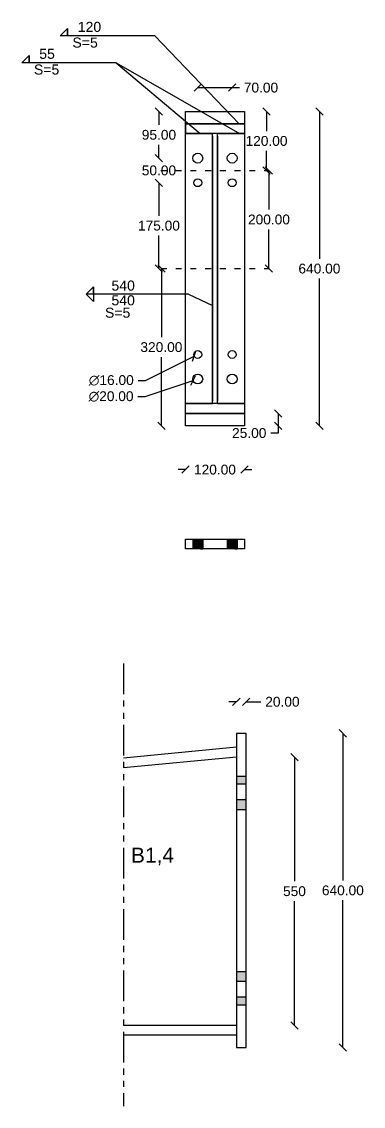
# Model space of a CAD drawing. Header units: inches. Extents: x -15 to 1885144, y -42615 to 866270.
# Drawn here: x 851747 to 852443, y 83253 to 85463 of the extents above; entities that cross this region are included whole.
import ezdxf

# ---------------------------------------------------------------- set-up
doc = ezdxf.new("R2010")
doc.units = ezdxf.units.IN
doc.header["$LTSCALE"] = 100
doc.header["$MEASUREMENT"] = 0
doc.linetypes.add('dash line', pattern=[30, 12, -18])
doc.linetypes.add('PHANTOM2', pattern=[1.25, 0.625, -0.125, 0.125, -0.125, 0.125, -0.125])
for name, color, linetype in [('bolt', 1, 'Continuous'), ('layout', 7, 'Continuous'), ('sections', 3, 'Continuous'), ('sections Dimensions', 6, 'Continuous'), ('text', 3, 'Continuous')]:
    doc.layers.add(name, color=color, linetype=linetype)
doc.layers.add('weld', color=2, linetype='Continuous', lineweight=35)
doc.styles.get("Standard").update_dxf_attribs({"font": 'arial.ttf'})
doc.dimstyles.new('connections', dxfattribs={"dimtxt": 20, "dimasz": 15, "dimexe": 0.0625, "dimexo": 0.0625, "dimgap": 10, "dimtad": 0, "dimtih": 1, "dimtoh": 1, "dimzin": 0, "dimdsep": 46, "dimtxsty": 'Standard', "dimblk": 'OBLIQUE', "dimcen": 0.09, "dimse1": 1, "dimse2": 1, "dimclrd": 256, "dimclre": 256, "dimclrt": 256, "dimadec": 0, "dimazin": 0, "dimtfac": 1, "dimtofl": 0, "dimtmove": 0, "dimatfit": 3, "dimfxl": 1, "dimtfillclr": 256, "dimtolj": 1, "dimtzin": 0, "dimlwe": -1, "dimarcsym": 0})

# ---------------------------------------------------------------- blocks, each defined once
blk = doc.blocks.new('_Oblique')
at = {"color": 0, "linetype": 'ByBlock', "lineweight": -2}
blk.add_line((-0.5, -0.5), (0.5, 0.5), dxfattribs=at)
blk = doc.blocks.new('*D261')
at = {"layer": 'Defpoints', "color": 0, "linetype": 'dash line', "transparency": 16777216}
for p in [(852026.4, 85279.5), (852105.5, 85279.5), (852105.5, 85184.5)]:
    blk.add_point(p, dxfattribs=at)
at = {"layer": 'sections Dimensions', "lineweight": -2, "transparency": 16777216}
for p, q in [((852026.4, 85279.5), (852026.4, 85252.2)), ((852026.4, 85184.5), (852026.4, 85211.8))]:
    blk.add_line(p, q, dxfattribs=at)
at = {"layer": 'sections Dimensions', "linetype": 'dash line', "lineweight": -2, "transparency": 16777216, "xscale": 15, "yscale": 15, "zscale": 15}
for p, rotation in [((852026.4, 85279.5), 90), ((852026.4, 85184.5), 270)]:
    blk.add_blockref('_Oblique', p, dxfattribs=dict(at, rotation=rotation))
at = {"layer": 'sections Dimensions', "linetype": 'dash line', "transparency": 16777216, "insert": (852026.4, 85232), "char_height": 20, "attachment_point": 5}
blk.add_mtext('\\A1;95.00', dxfattribs=at)
blk = doc.blocks.new('*D262')
at = {"layer": 'Defpoints', "color": 0, "linetype": 'dash line', "transparency": 16777216}
for p in [(852200.5, 85279.5), (852200.5, 84639.5), (852353.2, 84639.5)]:
    blk.add_point(p, dxfattribs=at)
at = {"layer": 'sections Dimensions', "lineweight": -2, "transparency": 16777216}
for p, q in [((852353.2, 85279.5), (852353.2, 84979.7)), ((852353.2, 84639.5), (852353.2, 84939.3))]:
    blk.add_line(p, q, dxfattribs=at)
at = {"layer": 'sections Dimensions', "linetype": 'dash line', "lineweight": -2, "transparency": 16777216, "xscale": 15, "yscale": 15, "zscale": 15}
for p, rotation in [((852353.2, 85279.5), 90), ((852353.2, 84639.5), 270)]:
    blk.add_blockref('_Oblique', p, dxfattribs=dict(at, rotation=rotation))
at = {"layer": 'sections Dimensions', "linetype": 'dash line', "transparency": 16777216, "insert": (852353.2, 84959.5), "char_height": 20, "attachment_point": 5}
blk.add_mtext('\\A1;640.00', dxfattribs=at)
blk = doc.blocks.new('*D263')
at = {"layer": 'Defpoints', "color": 0, "linetype": 'dash line', "transparency": 16777216}
for p in [(852080.5, 84959.5), (852031.4, 84639.5), (852080.5, 84639.5)]:
    blk.add_point(p, dxfattribs=at)
at = {"layer": 'sections Dimensions', "lineweight": -2, "transparency": 16777216}
for p, q in [((852031.4, 84959.5), (852031.4, 84819.7)), ((852031.4, 84639.5), (852031.4, 84779.3))]:
    blk.add_line(p, q, dxfattribs=at)
at = {"layer": 'sections Dimensions', "linetype": 'dash line', "lineweight": -2, "transparency": 16777216, "xscale": 15, "yscale": 15, "zscale": 15}
for p, rotation in [((852031.4, 84959.5), 90), ((852031.4, 84639.5), 270)]:
    blk.add_blockref('_Oblique', p, dxfattribs=dict(at, rotation=rotation))
at = {"layer": 'sections Dimensions', "linetype": 'dash line', "transparency": 16777216, "insert": (852031.4, 84799.5), "char_height": 20, "attachment_point": 5}
blk.add_mtext('\\A1;320.00', dxfattribs=at)
blk = doc.blocks.new('*D264')
at = {"layer": 'Defpoints', "color": 0, "linetype": 'dash line', "transparency": 16777216}
for p in [(852105.5, 85184.5), (852026.4, 85134.5), (852105.5, 85134.5)]:
    blk.add_point(p, dxfattribs=at)
at = {"layer": 'sections Dimensions', "lineweight": -2, "transparency": 16777216}
for p, q in [((852026.4, 85184.5), (852026.4, 85199.5)), ((852026.4, 85134.5), (852026.4, 85119.5))]:
    blk.add_line(p, q, dxfattribs=at)
at = {"layer": 'sections Dimensions', "linetype": 'dash line', "lineweight": -2, "transparency": 16777216, "xscale": 15, "yscale": 15, "zscale": 15}
for p, rotation in [((852026.4, 85184.5), 270), ((852026.4, 85134.5), 90)]:
    blk.add_blockref('_Oblique', p, dxfattribs=dict(at, rotation=rotation))
at = {"layer": 'sections Dimensions', "linetype": 'dash line', "transparency": 16777216, "insert": (852026.4, 85159.5), "char_height": 20, "attachment_point": 5}
blk.add_mtext('\\A1;50.00', dxfattribs=at)
blk = doc.blocks.new('*D265')
at = {"layer": 'Defpoints', "color": 0, "linetype": 'dash line', "transparency": 16777216}
for p in [(852105.5, 85134.5), (852026.4, 84959.5), (852105.5, 84959.5)]:
    blk.add_point(p, dxfattribs=at)
at = {"layer": 'sections Dimensions', "lineweight": -2, "transparency": 16777216}
for p, q in [((852026.4, 85134.5), (852026.4, 85067.2)), ((852026.4, 84959.5), (852026.4, 85026.8))]:
    blk.add_line(p, q, dxfattribs=at)
at = {"layer": 'sections Dimensions', "linetype": 'dash line', "lineweight": -2, "transparency": 16777216, "xscale": 15, "yscale": 15, "zscale": 15}
for p, rotation in [((852026.4, 85134.5), 90), ((852026.4, 84959.5), 270)]:
    blk.add_blockref('_Oblique', p, dxfattribs=dict(at, rotation=rotation))
at = {"layer": 'sections Dimensions', "linetype": 'dash line', "transparency": 16777216, "insert": (852026.4, 85047), "char_height": 20, "attachment_point": 5}
blk.add_mtext('\\A1;175.00', dxfattribs=at)
blk = doc.blocks.new('*D266')
at = {"layer": 'Defpoints', "color": 0, "linetype": 'ByBlock', "transparency": 16777216}
for p in [(852200.5, 85279.5), (852200.5, 85159.5), (852245.5, 85159.5)]:
    blk.add_point(p, dxfattribs=at)
at = {"layer": 'sections Dimensions', "lineweight": -2, "transparency": 16777216}
for p, q in [((852245.5, 85279.5), (852245.5, 85239.7)), ((852245.5, 85159.5), (852245.5, 85199.3))]:
    blk.add_line(p, q, dxfattribs=at)
at = {"layer": 'sections Dimensions', "linetype": 'ByBlock', "lineweight": -2, "transparency": 16777216, "xscale": 15, "yscale": 15, "zscale": 15}
for p, rotation in [((852245.5, 85279.5), 90), ((852245.5, 85159.5), 270)]:
    blk.add_blockref('_Oblique', p, dxfattribs=dict(at, rotation=rotation))
at = {"layer": 'sections Dimensions', "linetype": 'ByBlock', "transparency": 16777216, "insert": (852245.5, 85219.5), "char_height": 20, "attachment_point": 5}
blk.add_mtext('\\A1;120.00', dxfattribs=at)
blk = doc.blocks.new('*D267')
at = {"layer": 'Defpoints', "color": 0, "linetype": 'ByBlock', "transparency": 16777216}
for p in [(852250.5, 85159.5), (852250.5, 84959.5), (852250.5, 84959.5)]:
    blk.add_point(p, dxfattribs=at)
at = {"layer": 'sections Dimensions', "lineweight": -2, "transparency": 16777216}
for p, q in [((852250.5, 85159.5), (852250.5, 85079.7)), ((852250.5, 84959.5), (852250.5, 85039.3))]:
    blk.add_line(p, q, dxfattribs=at)
at = {"layer": 'sections Dimensions', "linetype": 'ByBlock', "lineweight": -2, "transparency": 16777216, "xscale": 15, "yscale": 15, "zscale": 15}
for p, rotation in [((852250.5, 85159.5), 90), ((852250.5, 84959.5), 270)]:
    blk.add_blockref('_Oblique', p, dxfattribs=dict(at, rotation=rotation))
at = {"layer": 'sections Dimensions', "linetype": 'ByBlock', "transparency": 16777216, "insert": (852250.5, 85059.5), "char_height": 20, "attachment_point": 5}
blk.add_mtext('\\A1;200.00', dxfattribs=at)
blk = doc.blocks.new('*D268')
at = {"layer": 'Defpoints', "color": 0, "linetype": 'ByBlock', "transparency": 16777216}
for p in [(852175.5, 85328.2), (852105.5, 85184.5), (852175.5, 85184.5)]:
    blk.add_point(p, dxfattribs=at)
at = {"layer": 'sections Dimensions', "lineweight": -2, "transparency": 16777216}
for p, q in [((852105.5, 85328.2), (852175.5, 85328.2)), ((852175.5, 85328.2), (852190.5, 85328.2))]:
    blk.add_line(p, q, dxfattribs=at)
at = {"layer": 'sections Dimensions', "linetype": 'ByBlock', "lineweight": -2, "transparency": 16777216, "xscale": 15, "yscale": 15, "zscale": 15, "rotation": 180}
blk.add_blockref('_Oblique', (852105.5, 85328.2), dxfattribs=at)
at = {"layer": 'sections Dimensions', "linetype": 'ByBlock', "lineweight": -2, "transparency": 16777216, "xscale": 15, "yscale": 15, "zscale": 15}
blk.add_blockref('_Oblique', (852175.5, 85328.2), dxfattribs=at)
at = {"layer": 'sections Dimensions', "linetype": 'ByBlock', "transparency": 16777216, "insert": (852234.2, 85328.2), "char_height": 20, "attachment_point": 5}
blk.add_mtext('\\A1;70.00', dxfattribs=at)
blk = doc.blocks.new('*D269')
at = {"layer": 'Defpoints', "color": 0, "linetype": 'ByBlock', "transparency": 16777216}
for p in [(852080.5, 84639.5), (852200.5, 84639.5), (852200.5, 84550)]:
    blk.add_point(p, dxfattribs=at)
at = {"layer": 'sections Dimensions', "lineweight": -2, "transparency": 16777216}
for p, q in [((852080.5, 84550), (852065.5, 84550)), ((852200.5, 84550), (852215.5, 84550))]:
    blk.add_line(p, q, dxfattribs=at)
at = {"layer": 'sections Dimensions', "linetype": 'ByBlock', "lineweight": -2, "transparency": 16777216, "xscale": 15, "yscale": 15, "zscale": 15}
blk.add_blockref('_Oblique', (852080.5, 84550), dxfattribs=at)
at = {"layer": 'sections Dimensions', "linetype": 'ByBlock', "lineweight": -2, "transparency": 16777216, "xscale": 15, "yscale": 15, "zscale": 15, "rotation": 180}
blk.add_blockref('_Oblique', (852200.5, 84550), dxfattribs=at)
at = {"layer": 'sections Dimensions', "linetype": 'ByBlock', "transparency": 16777216, "insert": (852140.5, 84550), "char_height": 20, "attachment_point": 5}
blk.add_mtext('\\A1;120.00', dxfattribs=at)
blk = doc.blocks.new('*D270')
at = {"layer": 'Defpoints', "color": 0, "linetype": 'ByBlock', "transparency": 16777216}
for p in [(852112.7, 84788), (852098.4, 84781)]:
    blk.add_point(p, dxfattribs=at)
at = {"layer": 'sections Dimensions', "linetype": 'ByBlock', "transparency": 16777216}
for p, q in [((852105.5, 84784.4), (852105.5, 84784.6)), ((852105.5, 84784.5), (852105.6, 84784.5))]:
    blk.add_line(p, q, dxfattribs=at)
at = {"layer": 'sections Dimensions', "lineweight": -2, "transparency": 16777216}
for p, q in [((851998.9, 84731.8), (852098.4, 84781)), ((851983.9, 84731.8), (851998.9, 84731.8))]:
    blk.add_line(p, q, dxfattribs=at)
at = {"layer": 'sections Dimensions', "linetype": 'ByBlock', "lineweight": -2, "transparency": 16777216, "xscale": 15, "yscale": 15, "zscale": 15, "rotation": 26.28540350125571}
blk.add_blockref('_Oblique', (852098.4, 84781), dxfattribs=at)
at = {"layer": 'sections Dimensions', "linetype": 'ByBlock', "transparency": 16777216, "insert": (851929.3, 84731.8), "char_height": 20, "attachment_point": 5}
blk.add_mtext('\\A1;∅16.00', dxfattribs=at)
blk = doc.blocks.new('*D271')
at = {"layer": 'Defpoints', "color": 0, "linetype": 'ByBlock', "transparency": 16777216}
for p in [(852096.1, 84731.3), (852115, 84737.6)]:
    blk.add_point(p, dxfattribs=at)
at = {"layer": 'sections Dimensions', "lineweight": -2, "transparency": 16777216}
for p, q in [((851998.4, 84699), (852096.1, 84731.3)), ((851983.4, 84699), (851998.4, 84699))]:
    blk.add_line(p, q, dxfattribs=at)
at = {"layer": 'sections Dimensions', "linetype": 'ByBlock', "transparency": 16777216}
for p, q in [((852105.5, 84734.4), (852105.5, 84734.6)), ((852105.5, 84734.5), (852105.6, 84734.5))]:
    blk.add_line(p, q, dxfattribs=at)
at = {"layer": 'sections Dimensions', "linetype": 'ByBlock', "lineweight": -2, "transparency": 16777216, "xscale": 15, "yscale": 15, "zscale": 15, "rotation": 18.351131655467}
blk.add_blockref('_Oblique', (852096.1, 84731.3), dxfattribs=at)
at = {"layer": 'sections Dimensions', "linetype": 'ByBlock', "transparency": 16777216, "insert": (851928.9, 84699), "char_height": 20, "attachment_point": 5}
blk.add_mtext('\\A1;∅20.00', dxfattribs=at)
blk = doc.blocks.new('*D785')
at = {"layer": 'Defpoints', "color": 0, "ltscale": 10, "transparency": 16777216}
for p in [(852200.5, 84664.5), (852200.5, 84639.5), (852269.1, 84639.5)]:
    blk.add_point(p, dxfattribs=at)
at = {"layer": 'sections Dimensions', "lineweight": -2, "ltscale": 10, "transparency": 16777216}
for p, q in [((852269.1, 84664.5), (852269.1, 84639.5)), ((852269.1, 84639.5), (852269.1, 84624.5)), ((852269.1, 84624.5), (852254.1, 84624.5))]:
    blk.add_line(p, q, dxfattribs=at)
at = {"layer": 'sections Dimensions', "lineweight": -2, "ltscale": 10, "transparency": 16777216, "xscale": 15, "yscale": 15, "zscale": 15}
for p, rotation in [((852269.1, 84664.5), 90), ((852269.1, 84639.5), 270)]:
    blk.add_blockref('_Oblique', p, dxfattribs=dict(at, rotation=rotation))
at = {"layer": 'sections Dimensions', "ltscale": 10, "transparency": 16777216, "insert": (852210.3, 84624.5), "char_height": 20, "attachment_point": 5}
blk.add_mtext('\\A1;25.00', dxfattribs=at)
blk = doc.blocks.new('*D786')
at = {"layer": 'Defpoints', "color": 0, "ltscale": 10, "transparency": 16777216}
for p in [(852204, 84077), (852184, 84012.8), (852204, 84012.8)]:
    blk.add_point(p, dxfattribs=at)
at = {"layer": 'sections Dimensions', "lineweight": -2, "ltscale": 10, "transparency": 16777216}
for p, q in [((852184, 84077), (852169, 84077)), ((852204, 84077), (852234, 84077))]:
    blk.add_line(p, q, dxfattribs=at)
at = {"layer": 'sections Dimensions', "lineweight": -2, "ltscale": 10, "transparency": 16777216, "xscale": 15, "yscale": 15, "zscale": 15}
blk.add_blockref('_Oblique', (852184, 84077), dxfattribs=at)
at = {"layer": 'sections Dimensions', "lineweight": -2, "ltscale": 10, "transparency": 16777216, "xscale": 15, "yscale": 15, "zscale": 15, "rotation": 180}
blk.add_blockref('_Oblique', (852204, 84077), dxfattribs=at)
at = {"layer": 'sections Dimensions', "ltscale": 10, "transparency": 16777216, "insert": (852277.9, 84077), "char_height": 20, "attachment_point": 5}
blk.add_mtext('\\A1;20.00', dxfattribs=at)
blk = doc.blocks.new('*D787')
at = {"layer": 'Defpoints', "color": 0, "ltscale": 10, "transparency": 16777216}
for p in [(852204, 84012.8), (852401, 84012.8), (852204, 83372.8)]:
    blk.add_point(p, dxfattribs=at)
at = {"layer": 'sections Dimensions', "lineweight": -2, "ltscale": 10, "transparency": 16777216}
for p, q in [((852401, 84012.8), (852401, 83713)), ((852401, 83372.8), (852401, 83672.6))]:
    blk.add_line(p, q, dxfattribs=at)
at = {"layer": 'sections Dimensions', "lineweight": -2, "ltscale": 10, "transparency": 16777216, "xscale": 15, "yscale": 15, "zscale": 15}
for p, rotation in [((852401, 84012.8), 90), ((852401, 83372.8), 270)]:
    blk.add_blockref('_Oblique', p, dxfattribs=dict(at, rotation=rotation))
at = {"layer": 'sections Dimensions', "ltscale": 10, "transparency": 16777216, "insert": (852401, 83692.8), "char_height": 20, "attachment_point": 5}
blk.add_mtext('\\A1;640.00', dxfattribs=at)
blk = doc.blocks.new('*D788')
at = {"layer": 'Defpoints', "color": 0, "ltscale": 10, "transparency": 16777216}
for p in [(852184, 83964.5), (852184, 83417.8), (852302.4, 83417.8)]:
    blk.add_point(p, dxfattribs=at)
at = {"layer": 'sections Dimensions', "lineweight": -2, "ltscale": 10, "transparency": 16777216}
for p, q in [((852302.4, 83964.5), (852302.4, 83711.4)), ((852302.4, 83417.8), (852302.4, 83670.9))]:
    blk.add_line(p, q, dxfattribs=at)
at = {"layer": 'sections Dimensions', "lineweight": -2, "ltscale": 10, "transparency": 16777216, "xscale": 15, "yscale": 15, "zscale": 15}
for p, rotation in [((852302.4, 83964.5), 90), ((852302.4, 83417.8), 270)]:
    blk.add_blockref('_Oblique', p, dxfattribs=dict(at, rotation=rotation))
at = {"layer": 'sections Dimensions', "ltscale": 10, "transparency": 16777216, "insert": (852302.4, 83691.1), "char_height": 20, "attachment_point": 5}
blk.add_mtext('\\A1;550', dxfattribs=at)

msp = doc.modelspace()

# ---------------------------------------------------------------- hatches: boundary and pattern name
at = {"layer": 'bolt', "ltscale": 10}
h = msp.add_hatch(color=256, dxfattribs=at)
h.dxf.hatch_style = 1
h.paths.add_polyline_path([(852204.037, 83909.773), (852204.037, 83925.773), (852184.037, 83925.773), (852184.037, 83909.773)])
h.paths.add_polyline_path([(852204.037, 83857.773), (852204.037, 83877.773), (852184.037, 83877.773), (852184.037, 83857.773)])
h = msp.add_hatch(color=256, dxfattribs=at)
h.dxf.hatch_style = 1
h.paths.add_polyline_path([(852204.037, 83459.773), (852184.037, 83459.773), (852184.037, 83475.773), (852204.037, 83475.773)])
h.paths.add_polyline_path([(852204.037, 83507.773), (852184.037, 83507.773), (852184.037, 83527.773), (852204.037, 83527.773)])
at = {"layer": 'layout', "ltscale": 0.1}
h = msp.add_hatch(dxfattribs=at)
h.set_pattern_fill('ANSI31', color=256)
h.set_pattern_definition([(45, (0, 0), (-0.088388347648, 0.088388347648), [])])
h.paths.add_polyline_path([(852115.544, 84408.446), (852095.544, 84408.446), (852095.544, 84388.446), (852115.544, 84388.446)])
h.paths.add_polyline_path([(852185.544, 84408.446), (852165.544, 84408.446), (852165.544, 84388.446), (852185.544, 84388.446)])

# ---------------------------------------------------------------- linework, layer by layer
at = {"layer": 'bolt', "ltscale": 10}
for p, q in [((852184.037, 83925.773), (852204.037, 83925.773)), ((852184.037, 83909.773), (852204.037, 83909.773)), ((852184.037, 83877.773), (852204.037, 83877.773)), ((852184.037, 83857.773), (852204.037, 83857.773)), ((852184.037, 83527.773), (852204.037, 83527.773)), ((852184.037, 83507.773), (852204.037, 83507.773)), ((852184.037, 83475.773), (852204.037, 83475.773)), ((852184.037, 83459.773), (852204.037, 83459.773))]:
    msp.add_line(p, q, dxfattribs=at)
at = {"layer": 'bolt'}
for centre, radius in [((852105.544, 85184.495), 10), ((852175.544, 85184.495), 10), ((852105.544, 85134.495), 8), ((852175.544, 85134.495), 8), ((852105.544, 84784.495), 8), ((852175.544, 84784.495), 8), ((852105.544, 84734.495), 10), ((852175.544, 84734.495), 10)]:
    msp.add_circle(centre, radius, dxfattribs=at)
at = {"layer": 'layout', "ltscale": 0.1}
for p, q in [((852080.544, 84408.446), (852200.544, 84408.446)), ((852080.544, 84388.446), (852080.544, 84408.446)), ((852095.544, 84408.446), (852095.544, 84388.446)), ((852115.544, 84408.446), (852115.544, 84388.446)), ((852165.544, 84408.446), (852165.544, 84388.446)), ((852185.544, 84408.446), (852185.544, 84388.446)), ((852200.544, 84408.446), (852200.544, 84388.446)), ((852200.544, 84388.446), (852080.544, 84388.446))]:
    msp.add_line(p, q, dxfattribs=at)
at = {"layer": 'sections'}
for p, q in [((852080.544, 85279.495), (852200.544, 85279.495)), ((852080.544, 84639.495), (852080.544, 85279.495)), ((852200.544, 85279.495), (852200.544, 84639.495)), ((852200.544, 85254.587), (852080.544, 85254.587)), ((852200.544, 85234.495), (852080.544, 85234.495)), ((852135.544, 84684.495), (852135.544, 85234.495)), ((852200.544, 84684.495), (852080.544, 84684.495)), ((852200.544, 84664.495), (852080.544, 84664.495)), ((852200.544, 84639.495), (852080.544, 84639.495))]:
    msp.add_line(p, q, dxfattribs=at)
at = {"layer": 'sections', "linetype": 'ByBlock'}
for p, q in [((852080.544, 85254.587), (852080.544, 85234.495)), ((852200.544, 85254.587), (852200.544, 85234.495)), ((852200.544, 84684.495), (852200.544, 84664.495))]:
    msp.add_line(p, q, dxfattribs=at)
at = {"layer": 'sections', "ltscale": 10}
for p, q in [((852145.544, 84684.495), (852145.544, 85234.495)), ((852184.037, 84012.773), (852184.037, 83372.773)), ((852204.037, 84012.773), (852184.037, 84012.773)), ((852204.037, 83372.773), (852204.037, 84012.773)), ((852204.037, 83372.773), (852204.037, 84012.773)), ((852184.037, 83984.608), (851954.135, 83962.538)), ((852184.037, 83964.516), (851954.135, 83942.446)), ((852184.037, 83417.773), (851954.135, 83417.773)), ((852184.037, 83397.773), (851954.135, 83397.773)), ((852184.037, 83372.773), (852204.037, 83372.773))]:
    msp.add_line(p, q, dxfattribs=at)
at = {"layer": 'sections', "linetype": 'dash line'}
msp.add_line((852080.544, 84664.495), (852080.544, 84684.495), dxfattribs=at)
at = {"layer": 'sections', "linetype": 'PHANTOM2'}
msp.add_line((851954.135, 84154.81), (851954.135, 83252.971), dxfattribs=at)
at = {"layer": 'sections Dimensions'}
for p, q in [((851825.295, 85433.54), (851840.295, 85448.54)), ((851840.295, 85448.54), (851840.295, 85433.54)), ((852018.027, 85433.54), (851825.295, 85433.54)), ((851840.295, 85433.54), (851825.295, 85433.54)), ((852018.027, 85433.54), (852189.836, 85254.587)), ((851746.866, 85378.641), (851761.866, 85393.641)), ((851761.866, 85393.641), (851761.866, 85378.641)), ((851939.597, 85378.641), (851746.866, 85378.641)), ((851761.866, 85378.641), (851746.866, 85378.641)), ((851878.106, 84907.254), (851893.106, 84922.254)), ((851893.106, 84922.254), (851893.106, 84892.254)), ((851893.106, 84907.254), (851878.106, 84907.254)), ((851878.106, 84907.254), (851893.106, 84892.254)), ((852086.3, 84907.254), (851893.106, 84907.254)), ((852086.3, 84907.254), (852135.544, 84884.292))]:
    msp.add_line(p, q, dxfattribs=at)
at = {"layer": 'sections Dimensions', "linetype": 'dash line'}
for p, q in [((851840.295, 85433.54), (851840.295, 85448.54)), ((851761.866, 85378.641), (851761.866, 85393.641)), ((851893.106, 84907.254), (851893.106, 84922.254))]:
    msp.add_line(p, q, dxfattribs=at)
at = {"layer": 'sections Dimensions', "ltscale": 10}
for q in [(852110.54, 85234.495), (852190.773, 85234.495)]:
    msp.add_line((851939.597, 85378.641), q, dxfattribs=at)
at = {"layer": 'sections Dimensions', "linetype": 'dash line', "ltscale": 0.01}
for p, q in [((852030.544, 85159.495), (852250.544, 85159.495)), ((852030.544, 84959.495), (852250.544, 84959.495))]:
    msp.add_line(p, q, dxfattribs=at)
at = {"layer": 'weld', "ltscale": 10}
for p, q in [((852080.544, 85254.587), (852200.544, 85254.587)), ((852135.544, 85234.495), (852080.544, 85234.495)), ((852135.544, 85229.495), (852135.544, 84689.495)), ((852200.544, 85234.495), (852145.544, 85234.495)), ((852145.544, 85229.495), (852145.544, 84689.495)), ((852135.544, 84684.495), (852080.544, 84684.495)), ((852200.544, 84684.495), (852145.544, 84684.495)), ((852080.544, 84664.495), (852200.544, 84664.495))]:
    msp.add_line(p, q, dxfattribs=at)

# ---------------------------------------------------------------- texts
at = {"layer": 'sections Dimensions'}
for s, p in [('120', (851861.031, 85441.785)), ('S=5', (851850.158, 85409.787)), ('55', (851782.601, 85386.887)), ('S=5', (851771.728, 85354.888)), ('540', (851929.658, 84914.723)), ('540', (851929.658, 84884.723)), ('S=5', (851916.517, 84859.533))]:
    msp.add_text(s, height=20.4789, dxfattribs=at).set_placement(p)
at = {"layer": 'text', "ltscale": 10}
msp.add_text('B1,4', height=30.5177, dxfattribs=at).set_placement((851969.424, 83749.383))

# ---------------------------------------------------------------- dimensions: what is measured, and where the dimension line sits
at = {"layer": 'sections Dimensions', "linetype": 'ByBlock'}
for base, p1, p2, picture, middle in [((852175.544, 85328.153), (852105.544, 85184.495), (852175.544, 85184.495), '*D268', (852234.173, 85328.153)), ((852200.544, 84550.04), (852080.544, 84639.495), (852200.544, 84639.495), '*D269', (852140.544, 84550.04))]:
    dim = msp.add_linear_dim(base=base, p1=p1, p2=p2, dimstyle='connections', dxfattribs=at)
    dim.commit()
    dim.dimension.update_dxf_attribs({"geometry": picture, "text_midpoint": middle})
at = {"layer": 'sections Dimensions', "linetype": 'dash line'}
for base, p1, p2, picture, middle in [((852026.394, 85279.495), (852105.544, 85184.495), (852105.544, 85279.495), '*D261', (852026.394, 85231.995)), ((852026.394, 85134.495), (852105.544, 85184.495), (852105.544, 85134.495), '*D264', (852026.394, 85159.495)), ((852026.394, 84959.495), (852105.544, 85134.495), (852105.544, 84959.495), '*D265', (852026.394, 85046.995)), ((852031.394, 84639.495), (852080.544, 84959.495), (852080.544, 84639.495), '*D263', (852031.394, 84799.495))]:
    dim = msp.add_linear_dim(base=base, p1=p1, p2=p2, angle=90, dimstyle='connections', dxfattribs=at)
    dim.commit()
    dim.dimension.update_dxf_attribs({"geometry": picture, "text_midpoint": middle})
dim = msp.add_aligned_dim(p1=(852200.544, 85279.495), p2=(852200.544, 84639.495), distance=152.703, dimstyle='connections', dxfattribs=at)
dim.commit()
dim.dimension.update_dxf_attribs({"geometry": '*D262', "text_midpoint": (852353.247, 84959.495)})
at = {"layer": 'sections Dimensions', "linetype": 'ByBlock'}
for base, p1, p2, picture, middle in [((852245.544, 85159.495), (852200.544, 85279.495), (852200.544, 85159.495), '*D266', (852245.544, 85219.495)), ((852250.544, 84959.495), (852250.544, 85159.495), (852250.544, 84959.495), '*D267', (852250.544, 85059.495))]:
    dim = msp.add_linear_dim(base=base, p1=p1, p2=p2, angle=90, dimstyle='connections', dxfattribs=at)
    dim.commit()
    dim.dimension.update_dxf_attribs({"geometry": picture, "text_midpoint": middle})
for p1, p2, picture, middle in [((852112.716, 84788.038), (852098.371, 84780.953), '*D270', (851929.344, 84731.84)), ((852115.035, 84737.644), (852096.052, 84731.347), '*D271', (851928.859, 84698.972))]:
    dim = msp.add_diameter_dim_2p(p1=p1, p2=p2, dimstyle='connections', dxfattribs=at)
    dim.commit()
    dim.dimension.update_dxf_attribs({"geometry": picture, "text_midpoint": middle, "dimtype": 163})
at = {"layer": 'sections Dimensions', "ltscale": 10}
for base, p1, p2, picture, middle in [((852269.132, 84639.495), (852200.544, 84664.495), (852200.544, 84639.495), '*D785', (852210.25, 84624.495)), ((852400.972, 84012.773), (852204.037, 83372.773), (852204.037, 84012.773), '*D787', (852400.972, 83692.773))]:
    dim = msp.add_linear_dim(base=base, p1=p1, p2=p2, angle=90, dimstyle='connections', dxfattribs=at)
    dim.commit()
    dim.dimension.update_dxf_attribs({"geometry": picture, "text_midpoint": middle})
dim = msp.add_linear_dim(base=(852204.037, 84077.015), p1=(852184.037, 84012.773), p2=(852204.037, 84012.773), dimstyle='connections', dxfattribs=at)
dim.commit()
dim.dimension.update_dxf_attribs({"geometry": '*D786', "text_midpoint": (852277.919, 84077.015)})
dim = msp.add_linear_dim(base=(852302.397, 83417.773), p1=(852184.037, 83964.516), p2=(852184.037, 83417.773), angle=90, text='550', dimstyle='connections', dxfattribs=at)
dim.commit()
dim.dimension.update_dxf_attribs({"geometry": '*D788', "text_midpoint": (852302.397, 83691.145)})

doc.saveas('drawing.dxf')
